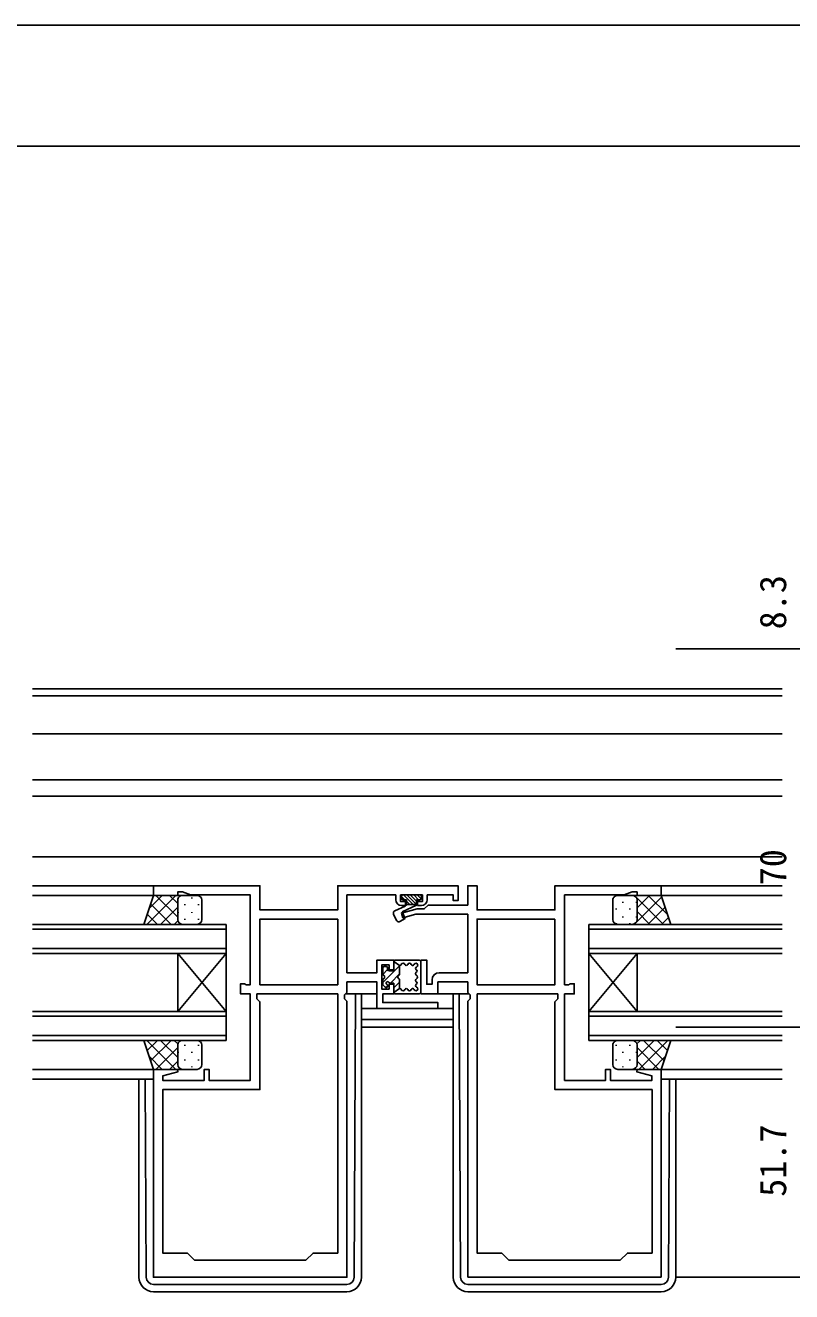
# Model space of a CAD drawing. Units: millimetres, scale not verified. Extents: x -437 to 438, y -281 to 279.
# Drawn here: x 65.7 to 224.2, y -18.3 to 243.7 of the extents above; entities that cross this region are included whole.
import ezdxf
from ezdxf.enums import TextEntityAlignment as Align

# ---------------------------------------------------------------- set-up
doc = ezdxf.new("R2010")
doc.units = ezdxf.units.MM
doc.header["$LTSCALE"] = 2
for name, color, linetype in [('0-2_YKK_11', 7, 'Continuous'), ('0-3_YKK_12', 2, 'Continuous'), ('0-4_YKK_13', 4, 'Continuous'), ('0-6_YKK_D', 6, 'Continuous'), ('0-7_YKK_ZWAK', 7, 'Continuous')]:
    doc.layers.add(name, color=color, linetype=linetype)
doc.styles.add('ＭＳ ゴシック', font='')
doc.styles.get('ＭＳ ゴシック').set_extended_font_data('MS Gothic')

msp = doc.modelspace()

# ---------------------------------------------------------------- linework, layer by layer
at = {"layer": '0-2_YKK_11'}
msp.add_line((197.2, -15.3), (157.2, -15.3), dxfattribs=at)
for points in [[(132.2, 41.8), (132.2, -15.3), (92.2, -15.3), (92.2, 27.7), (97.161, 27.7), (97.229, 27.178), (94.1, 26.339), (94.1, 25.4), (102.7, 25.4), (102.7, 27.7), (103.7, 27.7), (103.7, 25.4), (112.2, 25.4), (112.2, 43.3), (110.2, 43.3), (110.2, 45.4), (111, 45.4), (111.173, 45.3), (111.346, 45.2), (112.2, 45.2), (112.2, 63.8), (99.848, 63.8), (98.2, 64.4), (97.2, 64.4), (97.2, 63.7), (92.2, 63.7), (92.2, 65.7), (114.2, 65.7), (114.2, 60.7), (130.3, 60.7), (130.3, 65.7), (155.2, 65.7), (155.2, 62.6), (154.2, 62.6), (154.2, 63.8), (148.8, 63.8), (148.8, 62.8)], [(151.3, 47.7), (157.2, 47.7), (157.2, 59.8), (146.465, 59.8), (143.729, 59.067), (143.471, 60.033), (146.706, 60.9), (148.2, 60.9), (149, 61.7), (157.2, 61.7), (157.2, 65.7), (159.1, 65.7), (159.1, 60.7), (175.2, 60.7), (175.2, 65.7), (197.2, 65.7), (197.2, 63.7), (192.2, 63.7), (192.2, 64.4), (191.2, 64.4), (189.552, 63.8), (177.2, 63.8), (177.2, 45.2), (178.054, 45.2), (178.227, 45.3), (178.4, 45.4), (179.2, 45.4), (179.2, 43.3), (177.2, 43.3), (177.2, 25.4), (185.7, 25.4), (185.7, 27.7), (186.7, 27.7), (186.7, 25.4), (195.27, 25.4), (195.27, 26.347), (192.171, 27.178), (192.239, 27.7), (197.2, 27.7), (197.2, -15.3)], [(142.3, 62.8), (142.3, 63.8), (132.2, 63.8), (132.2, 47.7), (138.4, 47.7), (138.4, 50.3), (141.9, 50.3), (141.9, 48.3), (140.9, 48.3), (140.9, 49.3), (139.4, 49.3), (139.4, 44.3), (140.9, 44.3), (140.9, 45.3), (141.9, 45.3), (141.9, 43.3), (139.6, 43.3), (139.6, 41.5), (151, 41.5), (151, 40.3), (138.4, 40.3), (138.4, 45.8), (132.2, 45.8), (132.2, 43.6), (131.9, 43.3), (131.7, 43.1), (131.7, 42.3), (132.2, 41.8)], [(147.6, 61.6), (146.8, 61.6), (146.8, 62.4), (147.8, 62.4), (147.8, 63.8), (143.3, 63.8), (143.3, 62.4), (144.3, 62.4), (144.3, 61.6), (143.5, 61.6)], [(157.2, -15.3), (157.2, 41.8), (157.7, 42.3), (157.7, 43.1), (157.5, 43.3), (157.2, 43.6), (157.2, 45.8), (151, 45.8), (151, 43.3), (147.5, 43.3), (147.5, 50.3), (148.7, 50.3), (148.7, 45.3), (149.8, 45.3), (149.8, 46.2)]]:
    msp.add_lwpolyline(points, dxfattribs=at)
for points in [[(130.3, 58.8), (114.2, 58.8), (114.2, 45.2), (130.3, 45.2)], [(175.2, 58.8), (159.1, 58.8), (159.1, 45.2), (175.2, 45.2)], [(130.3, 43.3), (130.3, -10.3), (125.2, -10.3), (123.7, -11.8), (100.7, -11.8), (99.2, -10.3), (94.1, -10.3), (94.1, 23.5), (114.2, 23.5), (114.2, 41.7), (113.6, 42.3), (113.6, 43.3)], [(159.1, 43.3), (159.1, -10.3), (164.2, -10.3), (165.7, -11.8), (188.7, -11.8), (190.2, -10.3), (195.3, -10.3), (195.3, 23.5), (175.2, 23.5), (175.2, 41.7), (175.8, 42.3), (175.8, 43.3)]]:
    msp.add_lwpolyline(points, close=True, dxfattribs=at)
for centre, radius, start, end in [((143.5, 62.8), 1.2, 180.00001, 269.99999), ((147.6, 62.8), 1.2, 270.00001, 359.99999), ((151.3, 46.2), 1.5, 90.00001, 179.99999)]:
    msp.add_arc(centre, radius, start, end, dxfattribs=at)
at = {"layer": '0-3_YKK_12'}
for p, q in [((222.2, 106.4), (67.2, 106.4)), ((222.2, 105), (67.2, 105)), ((222.2, 97.1), (67.2, 97.1)), ((222.2, 87.6), (67.2, 87.6)), ((222.2, 84.2), (67.2, 84.2)), ((222.2, 71.7), (67.2, 71.7)), ((67.2, 65.7), (92.5, 65.7)), ((222.2, 65.7), (196.9, 65.7)), ((67.2, 63.7), (92.7, 63.7)), ((222.2, 63.7), (196.7, 63.7)), ((67.2, 57.7), (107.2, 57.7)), ((182.2, 57.7), (222.2, 57.7)), ((182.2, 51.7), (182.2, 57.7)), ((107.2, 56.7), (67.2, 56.7)), ((222.2, 56.7), (182.2, 56.7)), ((67.2, 52.7), (107.2, 52.7)), ((182.2, 52.7), (222.2, 52.7)), ((97.2, 51.7), (97.2, 39.7)), ((107.2, 51.7), (97.2, 39.7)), ((107.2, 39.7), (97.2, 51.7)), ((107.2, 51.7), (107.2, 39.7)), ((182.2, 51.7), (182.2, 39.7)), ((182.2, 51.7), (192.2, 39.7)), ((182.2, 39.7), (192.2, 51.7)), ((222.2, 51.7), (182.2, 51.7)), ((192.2, 51.7), (192.2, 39.7)), ((67.2, 39.7), (107.2, 39.7)), ((135.2, 40.3), (154.2, 40.3)), ((182.2, 39.7), (222.2, 39.7)), ((182.2, 33.7), (182.2, 39.7)), ((107.2, 38.7), (67.2, 38.7)), ((135.2, 38.03), (154.2, 38.03)), ((222.2, 38.7), (182.2, 38.7)), ((67.2, 34.7), (107.2, 34.7)), ((135.2, 36.4), (154.2, 36.4)), ((182.2, 34.7), (222.2, 34.7)), ((222.2, 33.7), (182.2, 33.7)), ((67.2, 27.7), (92.7, 27.7)), ((222.2, 27.7), (196.7, 27.7)), ((67.2, 25.7), (92.2, 25.7)), ((222.2, 25.7), (197.2, 25.7))]:
    msp.add_line(p, q, dxfattribs=at)
for points in [[(107.2, 57.7), (107.2, 51.7), (67.2, 51.7)], [(107.2, 39.7), (107.2, 33.7), (67.2, 33.7)]]:
    msp.add_lwpolyline(points, dxfattribs=at)
at = {"layer": '0-4_YKK_13'}
for p, q in [((96.832, 63.7), (90.832, 57.7)), ((94.003, 63.7), (91.298, 60.995)), ((97.2, 59.18), (92.68, 63.7)), ((97.2, 62.008), (95.508, 63.7)), ((97.29, 63.115), (97.29, 63.08)), ((101.2, 63.7), (98.2, 63.7)), ((100.12, 63.28), (100.12, 63.08)), ((143.5, 63.5), (143.5, 63.1)), ((143.5, 63.482), (144.182, 62.8)), ((147.3, 63.8), (143.8, 63.8)), ((143.889, 63.8), (145.889, 61.8)), ((144.596, 63.8), (146.596, 61.8)), ((145.303, 63.8), (146.6, 62.503)), ((146.01, 63.8), (147.01, 62.8)), ((146.717, 63.8), (147.562, 62.955)), ((147.6, 63.1), (147.6, 63.5)), ((188.2, 63.7), (191.2, 63.7)), ((191.62, 57.7), (197.305, 63.385)), ((191.668, 63.7), (197.668, 57.7)), ((191.779, 63.515), (191.963, 63.7)), ((192.2, 61.108), (194.792, 63.7)), ((194.497, 63.7), (198.552, 59.645)), ((95.851, 57.7), (91.613, 61.939)), ((97.2, 61.24), (93.66, 57.7)), ((97.2, 62.7), (97.2, 58.7)), ((97.2, 62.7), (97.2, 58.7)), ((98.705, 61.865), (98.705, 61.665)), ((101.535, 61.865), (101.535, 61.665)), ((102.2, 58.7), (102.2, 62.7)), ((144.227, 61.473), (142.089, 60.476)), ((143.6, 60.298), (146.6, 61.697)), ((143.6, 60.298), (144.254, 58.895)), ((143.8, 62.8), (144.5, 62.8)), ((144.5, 62.8), (144.5, 61.8)), ((144.5, 62.482), (145.182, 61.8)), ((144.5, 61.8), (146.6, 61.8)), ((146.6, 62.8), (146.6, 61.697)), ((146.6, 62.8), (147.3, 62.8)), ((187.2, 58.7), (187.2, 62.7)), ((187.865, 60.965), (187.865, 60.765)), ((189.28, 62.38), (189.28, 62.18)), ((190.695, 60.965), (190.695, 60.765)), ((192.11, 62.38), (192.11, 62.18)), ((192.2, 62.7), (192.2, 58.7)), ((192.2, 62.7), (192.2, 58.7)), ((192.2, 60.34), (194.84, 57.7)), ((194.449, 57.7), (198.012, 61.264)), ((93.023, 57.7), (90.906, 59.817)), ((97.233, 58.445), (96.489, 57.7)), ((97.29, 60.25), (97.29, 60.05)), ((98.2, 57.7), (101.2, 57.7)), ((98.705, 58.835), (98.705, 58.635)), ((100.12, 60.25), (100.12, 60.05)), ((101.535, 58.835), (101.535, 58.635)), ((141.847, 59.811), (142.464, 58.489)), ((143.167, 58.267), (144.254, 58.895)), ((187.865, 57.935), (187.865, 57.758)), ((191.2, 57.7), (188.2, 57.7)), ((189.28, 59.35), (189.28, 59.15)), ((190.695, 57.935), (190.695, 57.735)), ((191.806, 57.905), (192.011, 57.7)), ((192.11, 59.35), (192.11, 59.15)), ((197.277, 57.7), (198.719, 59.142)), ((143.1, 49.2), (141.9, 50.006)), ((141.9, 50), (141.9, 48.05)), ((141.9, 49.638), (142.12, 49.858)), ((147, 50.3), (142.2, 50.3)), ((147.5, 49.8), (147.5, 43.8)), ((139.6, 45.641), (143.1, 49.141)), ((139.6, 48.7), (139.6, 47.432)), ((139.612, 47.349), (140.6, 48.338)), ((140.3, 49), (139.9, 49)), ((140.6, 48.35), (140.6, 48.7)), ((141.9, 48.05), (140.9, 48.05)), ((141.207, 45.55), (143.1, 47.443)), ((144.483, 49.2), (144.456, 49.2)), ((145.781, 49.2), (145.797, 49.2)), ((146.4, 48.585), (146.4, 48.558)), ((146.4, 47.519), (146.4, 47.469)), ((139.6, 46.168), (139.6, 45.3)), ((139.688, 45.088), (140.088, 44.688)), ((140.259, 44.603), (140.6, 44.943)), ((140.6, 44.9), (140.6, 45.03)), ((141.12, 45.55), (141.9, 45.55)), ((141.9, 44.546), (143.1, 45.746)), ((141.9, 45.55), (141.9, 43.6)), ((146.4, 46.081), (146.4, 46.131)), ((146.4, 45.015), (146.4, 45.042)), ((138.4, 43.3), (131.9, 43.3)), ((133.707, -15.305), (133.991, 43.3)), ((135.2, 43.3), (135.2, -15.297)), ((143.1, 44.4), (141.9, 43.6)), ((142.2, 43.3), (147, 43.3)), ((144.483, 44.4), (144.456, 44.4)), ((145.781, 44.4), (145.797, 44.4)), ((157.5, 43.3), (150.7, 43.3)), ((154.2, 43.301), (154.2, -15.297)), ((155.693, -15.305), (155.409, 43.301)), ((96.832, 27.7), (90.832, 33.7)), ((93.023, 33.7), (90.906, 31.583)), ((95.851, 33.7), (91.613, 29.461)), ((97.2, 32.22), (92.68, 27.7)), ((97.2, 30.16), (93.66, 33.7)), ((97.233, 32.955), (96.489, 33.7)), ((97.2, 28.7), (97.2, 32.7)), ((97.2, 28.7), (97.2, 32.7)), ((98.2, 33.7), (101.2, 33.7)), ((98.705, 32.565), (98.705, 32.765)), ((101.535, 32.565), (101.535, 32.742)), ((102.2, 32.7), (102.2, 28.7)), ((187.2, 32.7), (187.2, 28.7)), ((187.865, 32.565), (187.865, 32.765)), ((191.2, 33.7), (188.2, 33.7)), ((190.695, 32.565), (190.695, 32.765)), ((192.167, 32.955), (192.911, 33.7)), ((192.2, 30.16), (195.74, 33.7)), ((192.2, 28.7), (192.2, 32.7)), ((192.2, 28.7), (192.2, 32.7)), ((192.2, 32.22), (196.72, 27.7)), ((192.568, 27.7), (198.568, 33.7)), ((193.549, 33.7), (197.787, 29.461)), ((196.377, 33.7), (198.494, 31.583)), ((94.003, 27.7), (91.298, 30.405)), ((97.2, 29.392), (95.508, 27.7)), ((97.29, 31.15), (97.29, 31.35)), ((98.705, 29.535), (98.705, 29.735)), ((100.12, 31.15), (100.12, 31.35)), ((101.535, 29.535), (101.535, 29.735)), ((187.865, 29.535), (187.865, 29.735)), ((189.28, 31.15), (189.28, 31.35)), ((190.695, 29.535), (190.695, 29.735)), ((192.11, 31.15), (192.11, 31.35)), ((192.2, 29.392), (193.892, 27.7)), ((195.397, 27.7), (198.102, 30.405)), ((97.29, 28.285), (97.29, 28.32)), ((101.2, 27.7), (98.2, 27.7)), ((100.12, 28.12), (100.12, 28.32)), ((188.2, 27.7), (191.2, 27.7)), ((189.28, 28.12), (189.28, 28.32)), ((192.11, 28.285), (192.11, 28.32)), ((89.2, 25.7), (89.2, -15.297)), ((90.693, -15.305), (90.49, 25.7)), ((198.707, -15.305), (198.91, 25.7)), ((200.2, 25.7), (200.2, -15.297)), ((132.207, -16.797), (92.193, -16.797)), ((132.2, -18.297), (92.2, -18.297)), ((157.193, -16.797), (197.207, -16.797)), ((157.2, -18.297), (197.2, -18.297))]:
    msp.add_line(p, q, dxfattribs=at)
for points in [[(98.2, 57.7), (90.2, 57.7), (92.2, 63.7), (98.2, 63.7)], [(191.2, 57.7), (199.2, 57.7), (197.2, 63.7), (191.2, 63.7)], [(143.158, 49.2), (143.1, 49.2), (143.1, 47.432)], [(143.1, 46.168), (143.1, 44.4), (143.158, 44.4)], [(98.2, 33.7), (90.2, 33.7), (92.2, 27.7), (98.2, 27.7)], [(191.2, 33.7), (199.2, 33.7), (197.2, 27.7), (191.2, 27.7)]]:
    msp.add_lwpolyline(points, dxfattribs=at)
for centre, radius, start, end in [((98.2, 62.7), 1, 90.0001, 180.0001), ((98.2, 62.7), 1, 90.0001, 180.0001), ((101.2, 62.7), 1, 0.0001, 90.0001), ((143.8, 63.5), 0.3, 90, 180), ((143.8, 63.1), 0.3, 180, 270), ((147.3, 63.5), 0.3, 0, 90), ((147.3, 63.1), 0.3, 270, 0), ((188.2, 62.7), 1, 89.9999, 179.9999), ((191.2, 62.7), 1, 359.9999, 89.9999), ((191.2, 62.7), 1, 359.9999, 89.9999), ((142.3, 60.022), 0.5, 115.00014, 205.00005), ((144.016, 61.926), 0.5, 295, 345.39617), ((98.2, 58.7), 1, 180.0001, 270.0001), ((98.2, 58.7), 1, 180.0001, 270.0001), ((101.2, 58.7), 1, 270.0001, 0.0001), ((142.917, 58.7), 0.5, 205.00005, 300.00004), ((188.2, 58.7), 1, 179.9999, 269.9999), ((191.2, 58.7), 1, 269.9999, 359.9999), ((191.2, 58.7), 1, 269.9999, 359.9999), ((142.2, 50), 0.3, 90, 180), ((147, 49.8), 0.5, 0, 90), ((139.9, 48.7), 0.3, 90, 180), ((139.9, 47.432), 0.3, 180, 244.62307), ((139.6, 46.8), 0.4, 295.37693, 64.62307), ((140.3, 48.7), 0.3, 360, 90), ((140.9, 48.35), 0.3, 180, 270), ((143.1, 46.8), 0.4, 115.37693, 244.62307), ((142.8, 47.432), 0.3, 295.37693, 0), ((143.158, 49.5), 0.3, 270, 337.97569), ((143.807, 49.238), 0.4, 22.02431, 157.97569), ((144.456, 49.5), 0.3, 202.02431, 270), ((144.483, 49.5), 0.3, 270, 337.97569), ((145.132, 49.238), 0.4, 22.02431, 157.97569), ((145.781, 49.5), 0.3, 202.02431, 270), ((145.797, 49.5), 0.3, 270, 337.97569), ((146.446, 49.238), 0.4, 291.31154, 157.97569), ((146.7, 48.585), 0.3, 111.31154, 180), ((146.7, 48.558), 0.3, 180, 240), ((146.7, 47.519), 0.3, 120, 180), ((146.7, 47.469), 0.3, 180, 236.73718), ((146.261, 46.8), 0.5, 303.26282, 56.73718), ((146.4, 48.039), 0.3, 300, 60), ((139.9, 46.168), 0.3, 115.37693, 180), ((139.9, 45.3), 0.3, 180, 225), ((140.3, 44.9), 0.3, 225, 0), ((140.6, 45.55), 0.3, 30, 240), ((140.3, 45.03), 0.3, 0, 60), ((141.12, 45.85), 0.3, 210, 270), ((142.8, 46.168), 0.3, 0, 64.62307), ((146.446, 44.363), 0.4, 202.02431, 68.68846), ((146.7, 46.131), 0.3, 123.26282, 180), ((146.7, 46.081), 0.3, 180, 240), ((146.7, 45.042), 0.3, 120, 180), ((146.7, 45.015), 0.3, 180, 248.68846), ((146.4, 45.561), 0.3, 300, 60), ((142.2, 43.6), 0.3, 180, 270), ((143.158, 44.1), 0.3, 22.02431, 90), ((143.807, 44.363), 0.4, 202.02431, 337.97569), ((144.456, 44.1), 0.3, 90, 157.97569), ((144.483, 44.1), 0.3, 22.02431, 90), ((145.132, 44.363), 0.4, 202.02431, 337.97569), ((145.781, 44.1), 0.3, 90, 157.97569), ((145.797, 44.1), 0.3, 22.02431, 90), ((147, 43.8), 0.5, 270, 0), ((98.2, 32.7), 1, 89.9999, 179.9999), ((98.2, 32.7), 1, 89.9999, 179.9999), ((101.2, 32.7), 1, 359.9999, 89.9999), ((188.2, 32.7), 1, 90.0001, 180.0001), ((191.2, 32.7), 1, 0.0001, 90.0001), ((191.2, 32.7), 1, 0.0001, 90.0001), ((98.2, 28.7), 1, 179.9999, 269.9999), ((98.2, 28.7), 1, 179.9999, 269.9999), ((101.2, 28.7), 1, 269.9999, 359.9999), ((188.2, 28.7), 1, 180.0001, 270.0001), ((191.2, 28.7), 1, 270.0001, 0.0001), ((191.2, 28.7), 1, 270.0001, 0.0001), ((92.2, -15.297), 3, 180, 270), ((92.193, -15.297), 1.5, 180.27724, 270), ((132.2, -15.297), 3, 270, 0), ((132.207, -15.297), 1.5, 270, 359.72276), ((157.2, -15.297), 3, 180, 270), ((157.193, -15.297), 1.5, 180.27724, 270), ((197.2, -15.297), 3, 270, 0), ((197.207, -15.297), 1.5, 270, 359.72276)]:
    msp.add_arc(centre, radius, start, end, dxfattribs=at)
at = {"layer": '0-6_YKK_D'}
for p, q in [((200.2, 114.7), (227.689, 114.7)), ((200.2, 36.4), (227.689, 36.4)), ((200.2, 36.4), (227.689, 36.4)), ((200.2, -15.3), (227.689, -15.3))]:
    msp.add_line(p, q, dxfattribs=at)
at = {"layer": '0-7_YKK_ZWAK'}
for p, q in [((438.2, 243.7), (-436.8, 243.7)), ((438.2, 218.7), (-436.8, 218.7))]:
    msp.add_line(p, q, dxfattribs=at)

# ---------------------------------------------------------------- texts
at = {"layer": '0-6_YKK_D', "style": 'ＭＳ ゴシック'}
for s, p in [('8.3', (224.689, 118.739)), ('70', (224.689, 65.775)), ('51.7', (224.689, 1.324))]:
    msp.add_text(s, height=5.499, rotation=90, dxfattribs=at).set_placement(p, align=Align.BOTTOM_LEFT)

doc.saveas('drawing.dxf')
